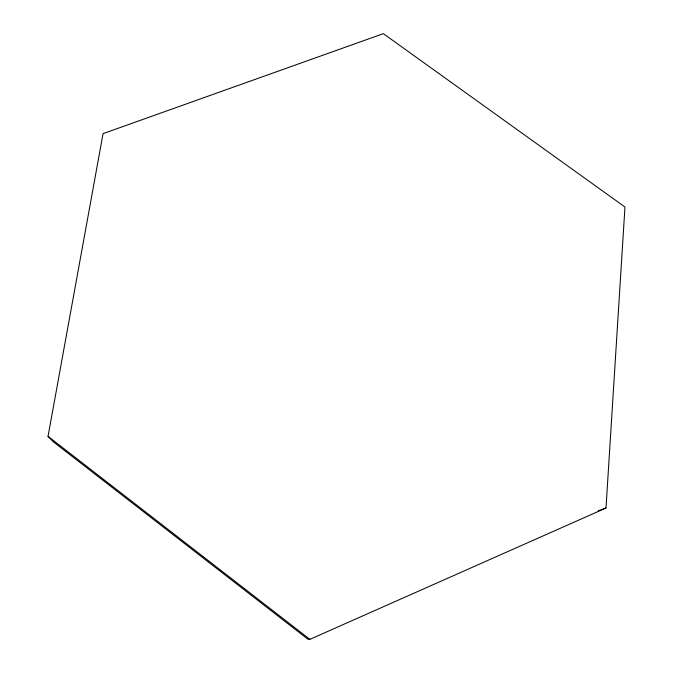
<?xml version="1.0" encoding="UTF-8"?>
<svg xmlns="http://www.w3.org/2000/svg" width="673" height="673" viewBox="0 0 673 673"><rect width="100%" height="100%" fill="white"/><g stroke="black" fill="none" stroke-linecap="round" stroke-linejoin="round"><path stroke-width="1.01" d="M605.994 508.022L624.965 207.015L383.341 33.65L103.062 133.641L48.035 436.365L53.487 441.934L308.024 639.291L309.874 639.35L605.994 508.022L598.162 510.824M48.035 436.365L309.874 639.35"/></g></svg>
